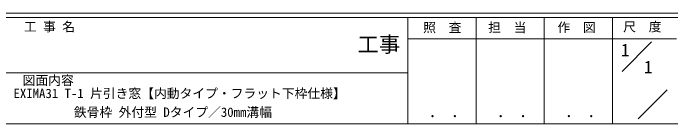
# Model space of a CAD drawing. Units: millimetres, scale not verified. Extents: x -567 to 567, y -403 to 403.
# Drawn here: x -12 to 296.7, y -403 to -351 of the extents above; entities that cross this region are included whole.
import ezdxf
from ezdxf.enums import TextEntityAlignment as Align

# ---------------------------------------------------------------- set-up
doc = ezdxf.new("R2010")
doc.units = ezdxf.units.MM
doc.header["$LTSCALE"] = 2
doc.layers.add('0-0_0', color=3, linetype='Continuous')
doc.layers.add('0-5_YKK_13', color=7, linetype='Continuous', lineweight=9)
doc.styles.add('ＭＳ ゴシック', font='')
doc.styles.get('ＭＳ ゴシック').set_extended_font_data('MS Gothic')

msp = doc.modelspace()

# ---------------------------------------------------------------- linework, layer by layer
at = {"layer": '0-5_YKK_13'}
for p, q in [((537.274, -351), (-562.726, -351)), ((483.274, -353), (-562.726, -353)), ((173.274, -353), (173.274, -403)), ((205.274, -353), (205.274, -403)), ((237.274, -353), (237.274, -403)), ((269.274, -353), (269.274, -403)), ((270.68, -362.999), (173.274, -362.999)), ((270.68, -362.999), (299.274, -362.999)), ((273.803, -378.337), (287.65, -364.49)), ((-194.726, -378.999), (-10.726, -378.999)), ((-10.726, -378.999), (173.274, -378.999)), ((281.377, -400.636), (294.983, -387.03)), ((-562.726, -403), (483.274, -403))]:
    msp.add_line(p, q, dxfattribs=at)

# ---------------------------------------------------------------- texts
at = {"layer": '0-0_0', "style": 'ＭＳ ゴシック'}
for s, height, p in [('1', 5.865, (273.274, -372.999)), ('1', 5.865, (284.036, -380.999)), ('EXIMA31 T-1 片引き窓【内動タイプ・フラット下枠仕様】 ', 4.399, (-11.833, -392.213)), ('鉄骨枠 外付型 Dタイプ／30mm溝幅 ', 4.399, (16.498, -401.035))]:
    msp.add_text(s, height=height, dxfattribs=at).set_placement(p, align=Align.BOTTOM_LEFT)
at = {"layer": '0-5_YKK_13', "style": 'ＭＳ ゴシック'}
for s, height, p in [('工 事 名', 4.399, (-6.994, -360.904)), ('照  査', 4.399, (180.401, -361.258)), ('担  当', 4.399, (210.923, -361.258)), ('作  図', 4.399, (243.445, -361.232)), ('尺  度', 4.399, (274.292, -360.91)), ('工事', 7.331, (149.605, -371.509)), ('図面内容', 4.399, (-7.558, -386.069)), (' ． ．', 5.132, (179.638, -401.494)), (' ． ．', 5.132, (211.638, -401.494)), (' ． ．', 5.132, (243.638, -401.494))]:
    msp.add_text(s, height=height, dxfattribs=at).set_placement(p, align=Align.BOTTOM_LEFT)

doc.saveas('drawing.dxf')
